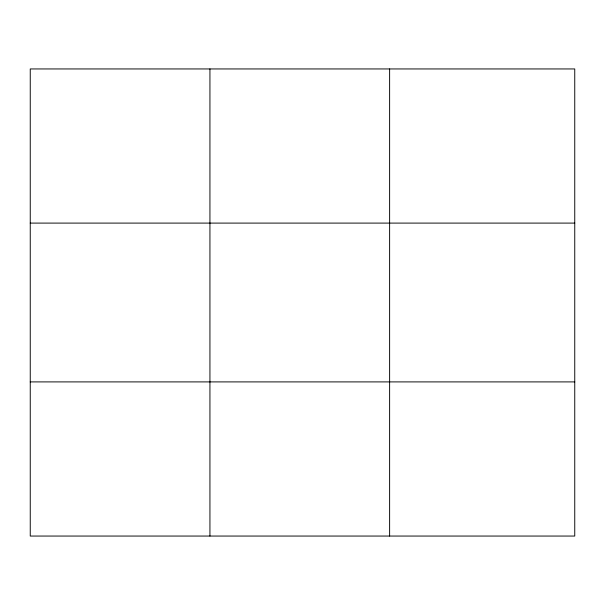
<?xml version="1.0" encoding="UTF-8"?>
<svg xmlns="http://www.w3.org/2000/svg" width="605" height="605" viewBox="0 0 605 605"><rect width="100%" height="100%" fill="white"/><g stroke="black" fill="none" stroke-linecap="round" stroke-linejoin="round"><path stroke-width="0.91" d="M209.935 68.947L209.935 536.053M389.62 68.947L389.62 536.053M574.75 381.906L574.75 536.053L30.25 536.053L30.25 68.947L574.75 68.947L574.75 381.906L30.25 381.906M30.25 223.094L574.75 223.094"/></g></svg>
